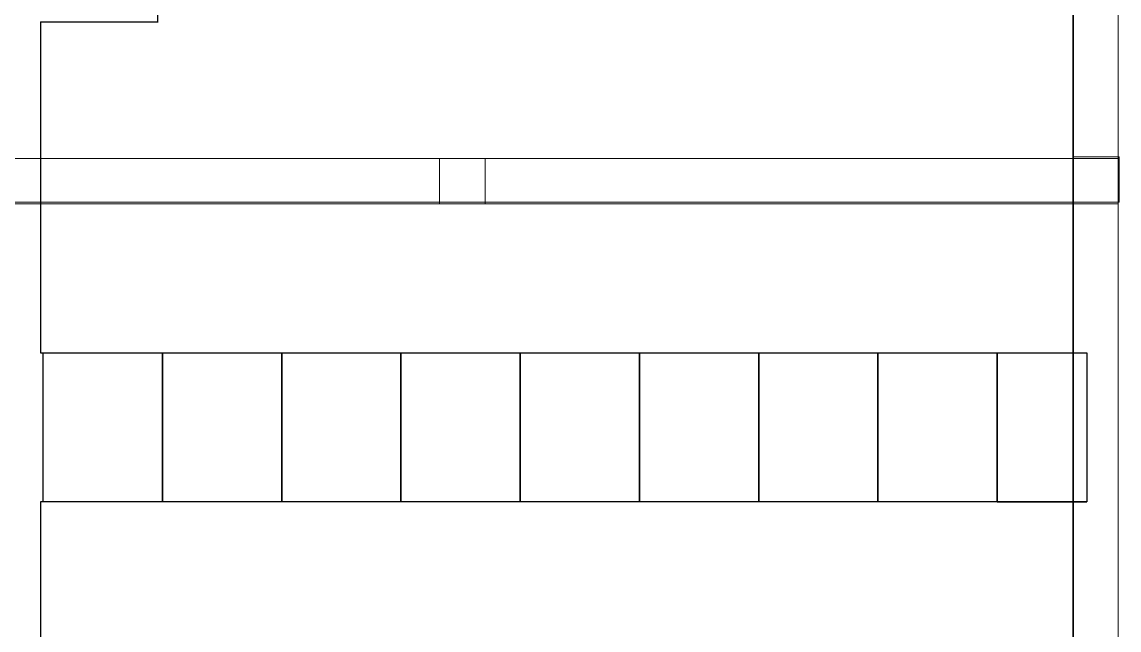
# Model space of a CAD drawing. Header units: inches. Extents: x -1128 to 651, y 96 to 845.
# Drawn here: x -973.78 to -967.14, y 689.61 to 693.29 of the extents above; entities that cross this region are included whole.
import ezdxf

# ---------------------------------------------------------------- set-up
doc = ezdxf.new("R2010")
doc.units = ezdxf.units.IN
doc.header["$MEASUREMENT"] = 0
doc.layers.add('CABLE ROUTE OF GENERATOR AND MCC ROOM-EMBED 1_DWG$0$DwgTemplate', color=7, linetype='Continuous')
doc.layers.add('硅胶总平面底图 工艺装置区', color=253, linetype='Continuous')

msp = doc.modelspace()

# ---------------------------------------------------------------- linework, layer by layer
at = {"color": 4, "lineweight": -3}
msp.add_line((-967.8787, 690.3889), (-967.3372, 690.3889), dxfattribs=at)
at = {"color": 6, "lineweight": 0}
msp.add_lwpolyline([(-975.5391, 707.3874), (-967.1458, 707.3874), (-967.1458, 684.9151), (-975.5391, 684.9151)], close=True, dxfattribs=at)
at = {"color": 253}
for points in [[(-973.6546, 690.3889), (-973.6546, 691.2914), (-972.9326, 691.2914), (-972.9326, 690.3889)], [(-972.9326, 690.3889), (-972.9326, 691.2914), (-972.2106, 691.2914), (-972.2106, 690.3889)], [(-972.2106, 690.3889), (-972.2106, 691.2914), (-971.4886, 691.2914), (-971.4886, 690.3889)], [(-971.4886, 690.3889), (-971.4886, 691.2914), (-970.7666, 691.2914), (-970.7666, 690.3889)], [(-970.7666, 690.3889), (-970.7666, 691.2914), (-970.0447, 691.2914), (-970.0447, 690.3889)], [(-970.0447, 690.3889), (-970.0447, 691.2914), (-969.3227, 691.2914), (-969.3227, 690.3889)], [(-969.3227, 690.3889), (-969.3227, 691.2914), (-968.6007, 691.2914), (-968.6007, 690.3889)], [(-968.6007, 690.3889), (-968.6007, 691.2914), (-967.8787, 691.2914), (-967.8787, 690.3889)]]:
    msp.add_lwpolyline(points, close=True, dxfattribs=at)
at = {"layer": 'CABLE ROUTE OF GENERATOR AND MCC ROOM-EMBED 1_DWG$0$DwgTemplate', "color": 200, "linetype": 'Continuous', "lineweight": -3}
for p, q in [((-972.9613, 693.2905), (-972.9613, 693.6487)), ((-973.6715, 693.2942), (-972.9613, 693.2942)), ((-973.6715, 693.2942), (-972.9613, 693.2942))]:
    msp.add_line(p, q, dxfattribs=at)
msp.add_lwpolyline([(-973.6715, 693.2942), (-973.6715, 691.2914), (-967.8787, 691.2914), (-967.8787, 690.3889), (-973.6715, 690.3889), (-973.6715, 685.1905)], dxfattribs=at)
msp.add_lwpolyline([(-967.8787, 690.3889), (-967.8787, 691.2914), (-967.3372, 691.2914), (-967.3372, 690.3889)], close=True, dxfattribs=at)
at = {"layer": '硅胶总平面底图 工艺装置区', "color": 253, "linetype": 'Continuous', "lineweight": 0}
for p, q in [((-967.4213, 692.4682), (-967.4213, 696.0267)), ((-967.4166, 692.4781), (-967.4166, 696.0365)), ((-967.1458, 692.4682), (-967.1458, 696.0267)), ((-975.2728, 692.4682), (-967.4213, 692.4682)), ((-971.2552, 692.4682), (-971.2552, 692.1927)), ((-970.9797, 692.4682), (-971.2552, 692.4682)), ((-970.9797, 692.1927), (-970.9797, 692.4682)), ((-967.4213, 692.4682), (-967.4213, 692.1927)), ((-967.1458, 692.4682), (-967.4213, 692.4682)), ((-967.4166, 692.4781), (-967.4166, 692.2026)), ((-967.1411, 692.4781), (-967.4166, 692.4781)), ((-967.1458, 692.1927), (-967.1458, 692.4682)), ((-967.1411, 692.2026), (-967.1411, 692.4781)), ((-975.2728, 692.1927), (-967.4213, 692.1927)), ((-975.2681, 692.2026), (-967.4166, 692.2026)), ((-971.2552, 692.1927), (-970.9797, 692.1927)), ((-971.2505, 692.2026), (-970.975, 692.2026)), ((-967.4213, 692.1927), (-967.1458, 692.1927)), ((-967.4213, 688.6802), (-967.4213, 692.1927)), ((-967.4166, 688.6901), (-967.4166, 692.2026)), ((-967.4166, 692.2026), (-967.1411, 692.2026)), ((-967.1458, 688.6802), (-967.1458, 692.1927))]:
    msp.add_line(p, q, dxfattribs=at)

doc.saveas('drawing.dxf')
